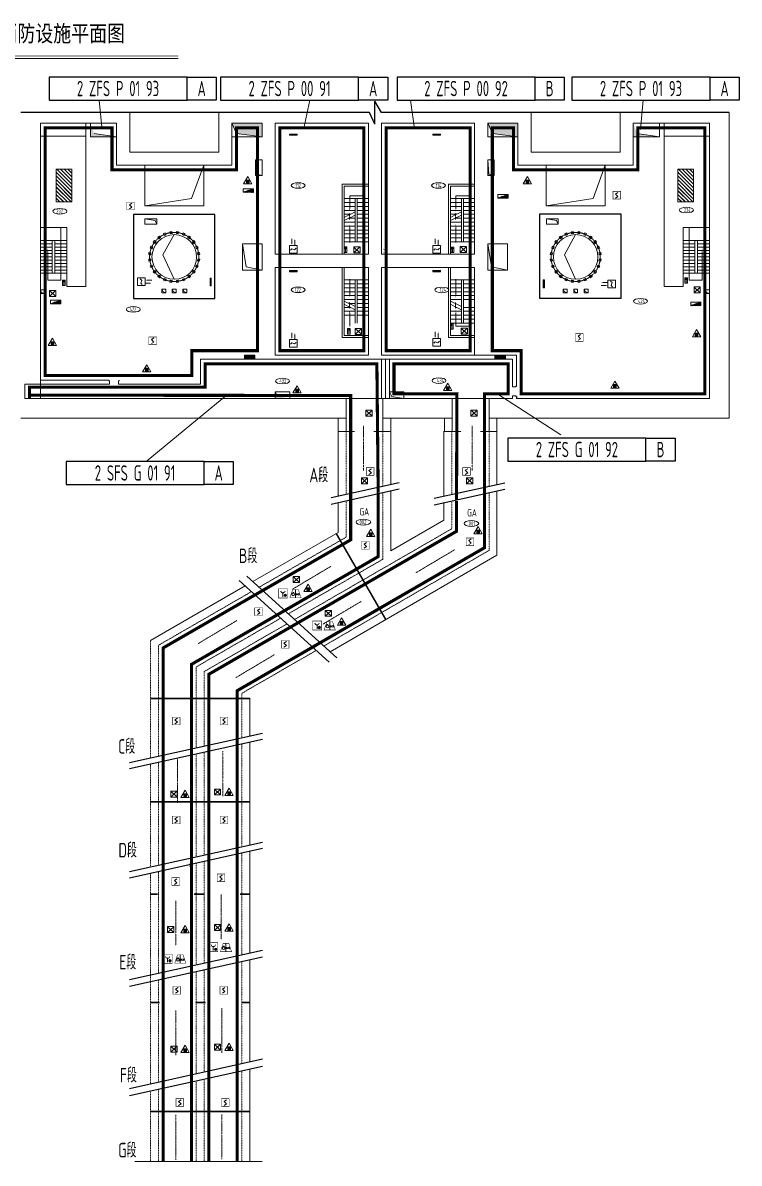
# Model space of a CAD drawing. Header units: millimetres. Extents: x 3951 to 52554, y 254 to 39120.
# Drawn here: x 28149 to 52554, y 254 to 39120 of the extents above; entities that cross this region are included whole.
import ezdxf
from ezdxf.enums import TextEntityAlignment as Align

# ---------------------------------------------------------------- set-up
doc = ezdxf.new("R2010")
doc.units = ezdxf.units.MM
for name, pattern in [('ACAD_ISO02W100', [15, 12, -3]), ('ACAD_ISO12W100', [22, 12, -3, 0.5, -3, 0.5, -3]), ('CENTER', [2, 1.25, -0.25, 0.25, -0.25]), ('DASHED', [0.75, 0.5, -0.25])]:
    doc.linetypes.add(name, pattern=pattern)
for name, color, linetype, lineweight in [('A', 1, 'Continuous', 0), ('B', 3, 'CENTER', 0), ('Color-7', 7, 'Continuous', 0), ('D0墙体', 7, 'Continuous', 0), ('D0标注及说明', 7, 'Continuous', 0), ('D1墙体', 7, 'Continuous', 0), ('D2墙体', 7, 'Continuous', 0), ('GA', 190, 'Continuous', 0), ('SFS-A', 1, 'Continuous', 0), ('SG-GA', 190, 'DASHED', 0), ('标注', 7, 'Continuous', 0)]:
    doc.layers.add(name, color=color, linetype=linetype, lineweight=lineweight)
for name, color, linetype in [('BAS干线', 60, 'Continuous'), ('FAS_EQUIPMENT', 7, 'Continuous'), ('fas设备名称', 2, 'Continuous'), ('LYQ2', 2, 'Continuous'), ('qx-txt', 7, 'Continuous'), ('Zone', 4, 'Continuous'), ('图例', 7, 'Continuous'), ('消防设备', 7, 'Continuous')]:
    doc.layers.add(name, color=color, linetype=linetype)
doc.styles.add('-宋体', font='', dxfattribs={"width": 0.8})
doc.styles.add('CHINESE-1', font='gbxwxt.shx', dxfattribs={"width": 0.8, "bigfont": 'gbhzfs.shx'})
doc.styles.add('syfs', font='gbxwxt.shx', dxfattribs={"width": 0.8, "bigfont": 'gbhzfs.shx'})
doc.styles.add('文字及标注', font='tssdeng.shx', dxfattribs={"width": 0.7, "bigfont": 'hztxt.shx'})
doc.styles.get('-宋体').set_extended_font_data('SimSun')

# ---------------------------------------------------------------- blocks, each defined once
blk = doc.blocks.new('红外光束感烟探头（发）')
at = {"color": 1, "lineweight": 0}
for p, q in [((1580, 667), (959, 667)), ((1160, 290), (1781, 290))]:
    blk.add_line(p, q, dxfattribs=at)
at = {"color": 1, "linetype": 'Continuous', "lineweight": 0}
blk.add_lwpolyline([(0, 0), (950, 0), (950, 950), (0, 950)], close=True, dxfattribs=at)
at = {"color": 7, "lineweight": 0}
blk.add_lwpolyline([(594, 831), (416, 653), (534, 297), (356, 119)], dxfattribs=at)
at = {"color": 1, "lineweight": 0}
for points in [[(974, 290, 0, 107, 0), (1303, 290, 107, 107, 0)], [(1767, 667, 0, 107, 0), (1438, 667, 107, 107, 0)]]:
    blk.add_lwpolyline(points, format="xyseb", dxfattribs=at)
blk = doc.blocks.new('A$C2C8D0172')
at = {"lineweight": 0}
blk.add_hatch(color=1, dxfattribs=at).paths.add_polyline_path([(0, 479), (77, 479), (77, 0), (0, 0)])
at = {"color": 1, "lineweight": 0}
blk.add_lwpolyline([(0, 479), (77, 479), (77, 0), (0, 0)], close=True, dxfattribs=at)
blk = doc.blocks.new('$ATTACHMENT$00000214')
at = {"lineweight": 0}
blk.add_hatch(color=1, dxfattribs=at).paths.add_polyline_path([(-65, 2), (65, 2), (65, -128), (-65, -128)])
at = {"color": 1, "lineweight": 0}
for points in [[(0, 172), (-198, -172), (198, -172)], [(-65, 2), (65, 2), (65, -128), (-65, -128)]]:
    blk.add_lwpolyline(points, close=True, dxfattribs=at)
blk = doc.blocks.new('A$C39B32D12')
at = {"layer": 'qx-txt', "lineweight": 0}
h = blk.add_hatch(color=3, dxfattribs=at)
edge = h.paths.add_edge_path()
edge.add_arc((325, 306), 57.3, 0, 360)
at = {"layer": 'qx-txt', "color": 3, "lineweight": 0}
for p, q in [((644, 609), (0, 0)), ((11, 600), (648, 1))]:
    blk.add_line(p, q, dxfattribs=at)
blk.add_lwpolyline([(0, 615), (649, 615), (649, 0), (0, 0)], close=True, dxfattribs=at)
blk.add_circle((325, 306), 57.3, dxfattribs=at)
blk = doc.blocks.new('A$C6C9F09AC')
at = {"lineweight": 0}
h = blk.add_hatch(dxfattribs=at)
h.set_pattern_fill('_USER', color=3, scale=0.7, angle=180, style=0, pattern_type=0)
h.set_pattern_definition([(180, (764544.59285, -47447.6282), (-9e-17, -0.7), [])])
h.paths.add_polyline_path([(131, 269), (339, 149), (339, 389)])
at = {"color": 3, "lineweight": 0}
blk.add_line((959, 271), (270, 271), dxfattribs=at)
for points in [[(1110, 0), (0, 0), (0, 540), (1110, 540)], [(131, 269), (339, 149), (339, 389)]]:
    blk.add_lwpolyline(points, close=True, dxfattribs=at)
blk = doc.blocks.new('Repère Zone')
at = {"color": 0}
for points in [[(0, 0), (45, 0), (45, 7.5), (0, 7.5)], [(45, 7.5), (54.5, 7.5), (54.5, 0), (45, 0)]]:
    blk.add_lwpolyline(points, close=True, dxfattribs=at)
at = {"color": 0, "style": 'syfs', "width": 0.7}
for tag, p in [('X_XXX_X_XX_XX', (22.5, 3.75)), ('X', (49.75, 3.75))]:
    blk.add_attdef(tag, text='', height=5, dxfattribs=at).set_placement(p, align=Align.MIDDLE_CENTER)
blk = doc.blocks.new('光电感烟')
at = {"color": 7, "lineweight": 0}
for p, q in [((162, 312), (312, 412)), ((312, 162), (162, 312)), ((162, 62), (312, 162))]:
    blk.add_line(p, q, dxfattribs=at)
at = {"color": 1, "lineweight": 0, "const_width": 30}
blk.add_lwpolyline([(0, 0), (475, 0), (475, 475), (0, 475)], close=True, dxfattribs=at)
blk = doc.blocks.new('*X5')
for p, q in [((98421, -49983), (98430, -49975)), ((98457, -49983), (98484, -49956)), ((98492, -49983), (98537, -49938)), ((98527, -49983), (98591, -49919)), ((98563, -49983), (98645, -49901)), ((98598, -49983), (98699, -49882)), ((98634, -49983), (98753, -49864)), ((98669, -49983), (98806, -49846)), ((98704, -49983), (98860, -49827)), ((98740, -49983), (98914, -49809)), ((98775, -49983), (98968, -49790)), ((98810, -49983), (99022, -49772)), ((98846, -49983), (99075, -49753)), ((98881, -49983), (99105, -49759)), ((98916, -49983), (99105, -49794)), ((98952, -49983), (99105, -49830)), ((98987, -49983), (99105, -49865)), ((99022, -49983), (99105, -49900)), ((99058, -49983), (99105, -49936)), ((99093, -49983), (99105, -49971))]:
    blk.add_line(p, q)
blk = doc.blocks.new('A$C482318BE')
at = {"color": 1, "lineweight": 0}
blk.add_line((0, 0), (525, 180), dxfattribs=at)
blk.add_lwpolyline([(0, 0), (525, 0), (525, 180), (0, 180)], close=True, dxfattribs=at)
at = {"color": 1, "lineweight": 0, "xscale": 0.75, "yscale": 0.75, "zscale": 0.75}
blk.add_blockref('*X5', (-73804, 37487), dxfattribs=at)
blk = doc.blocks.new('手报按钮')
at = {"lineweight": 0}
blk.add_line((2.5, 2.81), (2.5, 0.62), dxfattribs=at)
for radius in [0.647, 0.336]:
    blk.add_circle((3.78, 1.38), radius, dxfattribs=at)
blk.add_arc((2.5, 4.06), 1.25, 194.47751, 345.52249, dxfattribs=at)
at = {"layer": '图例', "color": 1, "lineweight": 0, "const_width": 0.3}
blk.add_lwpolyline([(0, 0), (5, 0), (5, 5), (0, 5)], close=True, dxfattribs=at)
blk = doc.blocks.new('声光')
at = {"lineweight": 0}
for p, q in [((166, 321), (224, 321)), ((166, 321), (166, 285)), ((224, 321), (224, 285)), ((333, 500), (333, 0)), ((413, 226), (531, 267)), ((531, 169), (413, 190))]:
    blk.add_line(p, q, dxfattribs=at)
blk.add_line((531, 267), (531, 169))
at = {"color": 1, "lineweight": 0, "const_width": 30}
blk.add_lwpolyline([(0, 0), (667, 0), (500, 500), (167, 500)], close=True, dxfattribs=at)
at = {"lineweight": 0}
blk.add_lwpolyline([(355, 179), (413, 179), (413, 238), (355, 238)], close=True, dxfattribs=at)
blk.add_circle((195, 209), 81.7, dxfattribs=at)

msp = doc.modelspace()

# ---------------------------------------------------------------- hatches: boundary and pattern name
at = {"layer": 'D0墙体'}
for points in [[(35698, 27655), (35698, 27789), (36055, 27789), (36055, 27655)], [(44234, 27655), (44234, 27789), (44592, 27789), (44592, 27655)]]:
    msp.add_hatch(color=0, dxfattribs=at).paths.add_polyline_path(points)
at = {"layer": 'D1墙体'}
h = msp.add_hatch(dxfattribs=at)
h.set_pattern_fill('JIS_LC_20', color=0, scale=4.469242, angle=180, style=0)
h.set_pattern_definition([(315, (244243.08, 47241.67), (-63.20463, -63.20463), []), (315, (244244.87, 47241.67), (-63.20463, -63.20463), [])])
h.paths.add_polyline_path([(29287, 34136), (29823, 34136), (29823, 33018), (29287, 33018)])
h = msp.add_hatch(dxfattribs=at)
h.set_pattern_fill('JIS_LC_20', color=0, scale=4.469242, angle=180, style=0)
h.set_pattern_definition([(315, (265422.82, 47241.67), (-63.20463, -63.20463), []), (315, (265424.606, 47241.67), (-63.20463, -63.20463), [])])
h.paths.add_polyline_path([(50466, 34136), (51003, 34136), (51003, 33018), (50466, 33018)])
at = {"layer": 'D2墙体'}
for points in [[(31343, 35231), (30449, 35231), (30449, 35700), (30576, 35350)], [(35430, 35348), (35271, 35700), (36301, 35700), (36301, 35231)], [(44148, 35348), (43988, 35700), (45018, 35700), (45018, 35231)], [(49841, 35231), (48947, 35231), (48947, 35700), (49075, 35350)], [(36836, 26384), (37240, 26315), (36748, 26315), (36748, 26538)], [(40724, 26384), (41128, 26315), (40636, 26315), (40636, 26538)]]:
    msp.add_hatch(color=0, dxfattribs=at).paths.add_polyline_path(points)

# ---------------------------------------------------------------- linework, layer by layer
at = {"color": 1, "lineweight": 0, "ltscale": 2}
for p, q in [((30751, 36488), (30842, 35566)), ((49283, 36488), (49196, 35485))]:
    msp.add_line(p, q, dxfattribs=at)
at = {"ltscale": 2}
for p, q in [((40145, 35663), (40145, 36454)), ((40369, 36059), (40145, 36454)), ((39954, 36059), (28080, 36059)), ((40145, 35663), (39954, 36059)), ((52209, 36059), (40369, 36059)), ((40973, 23440), (38649, 22926)), ((44569, 23436), (42161, 22903)), ((40973, 23223), (38649, 22709)), ((44569, 23219), (42161, 22686)), ((36314, 14903), (31782, 13900)), ((36314, 14697), (31782, 13694)), ((36314, 11186), (31782, 10183)), ((36314, 10974), (31782, 9971)), ((36314, 7504), (31782, 6501)), ((36314, 7277), (31782, 6274)), ((36314, 3796), (31782, 2792)), ((36314, 3548), (31782, 2545))]:
    msp.add_line(p, q, dxfattribs=at)
at = {"color": 3, "lineweight": 0, "ltscale": 2}
msp.add_line((46476, 25075), (44332, 26465), dxfattribs=at)
at = {"color": 7, "lineweight": 25}
for p, q in [((44949, 26739), (44949, 26717)), ((44949, 26404), (44949, 26382)), ((44972, 26382), (44972, 26315))]:
    msp.add_line(p, q, dxfattribs=at)
at = {"color": 1, "const_width": 105}
for points in [[(35428, 35543), (36144, 35543), (36144, 27946), (33910, 27946), (33910, 27097), (28907, 27097), (28907, 35543), (31186, 35543), (31186, 34113), (35428, 34113)], [(39764, 35543), (36905, 35543), (36905, 27946), (39764, 27946)], [(49104, 35543), (51382, 35543), (51382, 26471), (45128, 26471), (45128, 27946), (44145, 27946), (44145, 35543), (44862, 35543), (44862, 34113), (49104, 34113)]]:
    msp.add_lwpolyline(points, close=True, dxfattribs=at)
at = {"color": 3, "const_width": 105}
msp.add_lwpolyline([(43385, 35543), (40525, 35543), (40525, 27946), (43385, 27946)], close=True, dxfattribs=at)
at = {"color": 7, "lineweight": 25}
for points in [[(34693, 32582), (31914, 32582), (31914, 29726), (34693, 29726)], [(48530, 32595), (45750, 32595), (45750, 29739), (48530, 29739)]]:
    msp.add_lwpolyline(points, close=True, dxfattribs=at)
at = {"color": 1, "const_width": 105}
for points in [[(28374, 26325), (28374, 26702), (34357, 26702), (34357, 27498), (40211, 27498), (40256, 23101)], [(28374, 26430), (39318, 26419), (39318, 22820)], [(40256, 23101), (40256, 20928), (35669, 18280)], [(39318, 22820), (39318, 21498), (35217, 19136)], [(37383, 20384), (36277, 19748)], [(36019, 19599), (35875, 19516)], [(37856, 19542), (37116, 19115)], [(35217, 19136), (32927, 17814), (32927, 17314)], [(36858, 18966), (36391, 18697)], [(35669, 18280), (33895, 17255), (33895, 3013)], [(32927, 17314), (32927, 2764)], [(32927, 14930), (32927, 14119)], [(33895, 14913), (33895, 14402)], [(33895, 14197), (33895, 13643)], [(32927, 13626), (32927, 13913)], [(32927, 11938), (32927, 12845)], [(33895, 12828), (33895, 11955)], [(32927, 10402), (32927, 11157)], [(33895, 11140), (33895, 10686)], [(33891, 10472), (33892, 9826)], [(32927, 9942), (32927, 10190)], [(32927, 8284), (32927, 9039)], [(33893, 9155), (33894, 8302)], [(32927, 6720), (32927, 7503)], [(33894, 7485), (33895, 7003)], [(33895, 6776), (33895, 6238)], [(32927, 6221), (32927, 6493)], [(32927, 4536), (32927, 5440)], [(33895, 5423), (33895, 4553)], [(32927, 3011), (32927, 3755)], [(33895, 3738), (33895, 3295)], [(32927, 2764), (32927, 306)], [(33895, 3047), (33895, 306)]]:
    msp.add_lwpolyline(points, dxfattribs=at)
at = {"color": 3, "const_width": 105}
for points in [[(43876, 25755), (43876, 26471), (44681, 26471), (44681, 27498), (40793, 27498), (40793, 26471), (42939, 26471), (42935, 25738)], [(42935, 25738), (42925, 22855)], [(43876, 23100), (43876, 25755)], [(42925, 23459), (42923, 23036)], [(43876, 23320), (43876, 23428)], [(43876, 23100), (43876, 21230), (36691, 17073)], [(42923, 22820), (42923, 21789), (41272, 20836)], [(41272, 20836), (36225, 17922)], [(41763, 20007), (39568, 18736)], [(38392, 19173), (37487, 18650)], [(37228, 18501), (36898, 18310)], [(38877, 18336), (38325, 18017)], [(36225, 17922), (34632, 17002)], [(38067, 17868), (37400, 17482)], [(36691, 17073), (35451, 16357), (35451, 3357)], [(34632, 17002), (34483, 16916), (34483, 3108)], [(34483, 14943), (34483, 14463)], [(35451, 14902), (35451, 14747)], [(35451, 14541), (35451, 13654)], [(34483, 13613), (34483, 14257)], [(34483, 11925), (34483, 12858)], [(35451, 12816), (35451, 11966)], [(34483, 10746), (34483, 11170)], [(35451, 11128), (35451, 11030)], [(34483, 9932), (34483, 10534)], [(35451, 10818), (35451, 9837)], [(34483, 8271), (34483, 9048)], [(35451, 9143), (35451, 8312)], [(34483, 7064), (34483, 7516)], [(35451, 7474), (35451, 7348)], [(35451, 7121), (35451, 6250)], [(34483, 6208), (34483, 6837)], [(34483, 4523), (34483, 5454)], [(35451, 5412), (35451, 4565)], [(34483, 3356), (34483, 3768)], [(35451, 3727), (35451, 3639)], [(34483, 306), (34483, 3108)], [(35451, 3392), (35451, 306)]]:
    msp.add_lwpolyline(points, dxfattribs=at)
at = {"layer": 'A', "color": 1, "linetype": 'ByBlock', "lineweight": 0}
msp.add_line((32355, 24170), (35131, 26463), dxfattribs=at)
at = {"layer": 'B', "linetype": 'ByBlock', "lineweight": 0}
msp.add_line((41362, 36488), (41490, 35512), dxfattribs=at)
at = {"layer": 'BAS干线', "color": 7, "lineweight": 0, "ltscale": 3}
msp.add_line((20961, 37907), (33441, 37907), dxfattribs=at)
at = {"layer": 'BAS干线', "color": 7, "lineweight": 0, "ltscale": 3, "const_width": 30}
msp.add_lwpolyline([(20965, 37989), (33445, 37989)], dxfattribs=at)
at = {"layer": 'Color-7', "linetype": 'Continuous'}
for p, q in [((38846, 17479), (35782, 20263)), ((38588, 17329), (35524, 20114))]:
    msp.add_line(p, q, dxfattribs=at)
at = {"layer": 'D0墙体', "color": 0}
for p, q in [((31789, 36059), (31789, 34717)), ((34824, 36059), (34824, 34717)), ((45465, 34717), (45465, 36059)), ((48500, 36059), (48500, 34717)), ((52209, 36059), (52209, 25644)), ((30292, 35700), (30292, 30136)), ((35271, 35700), (36301, 35700)), ((36748, 35700), (39921, 35700)), ((36748, 35700), (36748, 31231)), ((39921, 35700), (39921, 31231)), ((40368, 35700), (43541, 35700)), ((40368, 35700), (40368, 31231)), ((43541, 35700), (43541, 31231)), ((43988, 35700), (45018, 35700)), ((45018, 34270), (45018, 35700)), ((48947, 35700), (48947, 34270)), ((48947, 35700), (51483, 35700)), ((49997, 35700), (49997, 30136)), ((51539, 35700), (50288, 35700)), ((51539, 35700), (51539, 26315)), ((28750, 35253), (30292, 35253)), ((49997, 35253), (51539, 35253)), ((34824, 34717), (31789, 34717)), ((48500, 34717), (45465, 34717)), ((46449, 34717), (46458, 34707)), ((46461, 34717), (46458, 34707)), ((32301, 32884), (32301, 34270)), ((33900, 33135), (34312, 34270)), ((34312, 32884), (34312, 34270)), ((48947, 34270), (45018, 34270)), ((45977, 32884), (45977, 34270)), ((47576, 33135), (47988, 34270)), ((47988, 32884), (47988, 34270)), ((33900, 33135), (32301, 32884)), ((36938, 33215), (36938, 31580)), ((39921, 33130), (39094, 33130)), ((39284, 33228), (39731, 33228)), ((39284, 33228), (39284, 32794)), ((39474, 33130), (39474, 31655)), ((39541, 33130), (39541, 31655)), ((40558, 33215), (40558, 31580)), ((43541, 33130), (42715, 33130)), ((42904, 33228), (43351, 33228)), ((42904, 33228), (42904, 32794)), ((43094, 33130), (43094, 31655)), ((43161, 33130), (43161, 31655)), ((47576, 33135), (45977, 32884)), ((32301, 32884), (34312, 32884)), ((39474, 32996), (39094, 32996)), ((39474, 32862), (39094, 32862)), ((39474, 32728), (39094, 32728)), ((39474, 32677), (39296, 32584)), ((39921, 32996), (39541, 32996)), ((39921, 32862), (39541, 32862)), ((39921, 32728), (39541, 32728)), ((43094, 32996), (42715, 32996)), ((43094, 32862), (42715, 32862)), ((43094, 32728), (42715, 32728)), ((43094, 32677), (42916, 32584)), ((43541, 32996), (43161, 32996)), ((43541, 32862), (43161, 32862)), ((43541, 32728), (43161, 32728)), ((45977, 32884), (47988, 32884)), ((32654, 32383), (32310, 32437)), ((32712, 32259), (32654, 32383)), ((39275, 32594), (39094, 32594)), ((39254, 32572), (39094, 32489)), ((39254, 32461), (39094, 32378)), ((39474, 32326), (39094, 32326)), ((39275, 32532), (39254, 32572)), ((39275, 32421), (39254, 32461)), ((39296, 32584), (39275, 32624)), ((39275, 32624), (39275, 32532)), ((39296, 32473), (39275, 32513)), ((39275, 32513), (39275, 32421)), ((39474, 32460), (39275, 32460)), ((39474, 32566), (39296, 32473)), ((39921, 32594), (39541, 32594)), ((39921, 32460), (39541, 32460)), ((39921, 32326), (39541, 32326)), ((42935, 32594), (42715, 32594)), ((42874, 32572), (42715, 32489)), ((42874, 32461), (42715, 32378)), ((43094, 32326), (42715, 32326)), ((42895, 32532), (42874, 32572)), ((42895, 32421), (42874, 32461)), ((42916, 32584), (42895, 32624)), ((42895, 32624), (42895, 32532)), ((42916, 32473), (42895, 32513)), ((42895, 32513), (42895, 32421)), ((43094, 32460), (42895, 32460)), ((43094, 32566), (42916, 32473)), ((43541, 32594), (43161, 32594)), ((43541, 32460), (43161, 32460)), ((43541, 32326), (43161, 32326)), ((46330, 32383), (45986, 32437)), ((46388, 32259), (46330, 32383)), ((29443, 30351), (29443, 32131)), ((29644, 32147), (29644, 30136)), ((39474, 32192), (39094, 32192)), ((39474, 32057), (39094, 32057)), ((39474, 31923), (39094, 31923)), ((39284, 32149), (39284, 31634)), ((39921, 32192), (39541, 32192)), ((39921, 32057), (39541, 32057)), ((39921, 31923), (39541, 31923)), ((43094, 32192), (42715, 32192)), ((43094, 32057), (42715, 32057)), ((43094, 31923), (42715, 31923)), ((42904, 32149), (42904, 31634)), ((43541, 32192), (43161, 32192)), ((43541, 32057), (43161, 32057)), ((43541, 31923), (43161, 31923)), ((50645, 32147), (50645, 30136)), ((50846, 30351), (50846, 32131)), ((28750, 31865), (28750, 30136)), ((29153, 31588), (28750, 31588)), ((29153, 31700), (29153, 30583)), ((29242, 31700), (29242, 30583)), ((29644, 31588), (29242, 31588)), ((39474, 31789), (39094, 31789)), ((39921, 31655), (39094, 31655)), ((39921, 31789), (39541, 31789)), ((43094, 31789), (42715, 31789)), ((43541, 31655), (42715, 31655)), ((43541, 31789), (43161, 31789)), ((50645, 31588), (51047, 31588)), ((51047, 31700), (51047, 30583)), ((51137, 31700), (51137, 30583)), ((51137, 31588), (51539, 31588)), ((51539, 31865), (51539, 30136)), ((29153, 31476), (28750, 31476)), ((29153, 31365), (28750, 31365)), ((29153, 31253), (28750, 31253)), ((29153, 31141), (28750, 31141)), ((28999, 30351), (28999, 31315)), ((29644, 31476), (29242, 31476)), ((29644, 31365), (29242, 31365)), ((29644, 31253), (29242, 31253)), ((29644, 31141), (29242, 31141)), ((36748, 31231), (39921, 31231)), ((40368, 31231), (43541, 31231)), ((50645, 31476), (51047, 31476)), ((50645, 31365), (51047, 31365)), ((50645, 31253), (51047, 31253)), ((50645, 31141), (51047, 31141)), ((51137, 31476), (51539, 31476)), ((51137, 31365), (51539, 31365)), ((51137, 31253), (51539, 31253)), ((51137, 31141), (51539, 31141)), ((51291, 30351), (51291, 31315)), ((29153, 31030), (28750, 31030)), ((29153, 30918), (28750, 30918)), ((29153, 30806), (28750, 30806)), ((29644, 31030), (29242, 31030)), ((29644, 30918), (29242, 30918)), ((29644, 30806), (29242, 30806)), ((36748, 30784), (39921, 30784)), ((40368, 30784), (40368, 27789)), ((40368, 30784), (43541, 30784)), ((43541, 30784), (43541, 27789)), ((50645, 31030), (51047, 31030)), ((50645, 30918), (51047, 30918)), ((50645, 30806), (51047, 30806)), ((51137, 31030), (51539, 31030)), ((51137, 30918), (51539, 30918)), ((51137, 30806), (51539, 30806)), ((29153, 30694), (28750, 30694)), ((29644, 30583), (28750, 30583)), ((29443, 30351), (28999, 30351)), ((29644, 30694), (29242, 30694)), ((36938, 30423), (36938, 28787)), ((39921, 30359), (39094, 30359)), ((39284, 29866), (39284, 30380)), ((39474, 28884), (39474, 30359)), ((39541, 28884), (39541, 30359)), ((40558, 30423), (40558, 28787)), ((43541, 30359), (42715, 30359)), ((42904, 29866), (42904, 30380)), ((43094, 28884), (43094, 30359)), ((43161, 28884), (43161, 30359)), ((50645, 30694), (51047, 30694)), ((50645, 30583), (51539, 30583)), ((50846, 30351), (51291, 30351)), ((51137, 30694), (51539, 30694)), ((39474, 30225), (39094, 30225)), ((39474, 30091), (39094, 30091)), ((39474, 29957), (39094, 29957)), ((39921, 30225), (39541, 30225)), ((39921, 30091), (39541, 30091)), ((39921, 29957), (39541, 29957)), ((43094, 30225), (42715, 30225)), ((43094, 30091), (42715, 30091)), ((43094, 29957), (42715, 29957)), ((43541, 30225), (43161, 30225)), ((43541, 30091), (43161, 30091)), ((43541, 29957), (43161, 29957)), ((49997, 30136), (50645, 30136)), ((39474, 29823), (39094, 29823)), ((39474, 29689), (39094, 29689)), ((39254, 29553), (39094, 29637)), ((39275, 29593), (39254, 29553)), ((39275, 29501), (39275, 29593)), ((39474, 29555), (39275, 29555)), ((39296, 29542), (39275, 29501)), ((39474, 29448), (39296, 29542)), ((39921, 29823), (39541, 29823)), ((39921, 29689), (39541, 29689)), ((39921, 29555), (39541, 29555)), ((43094, 29823), (42715, 29823)), ((43094, 29689), (42715, 29689)), ((42874, 29553), (42715, 29637)), ((42895, 29593), (42874, 29553)), ((42895, 29501), (42895, 29593)), ((43094, 29448), (42916, 29542)), ((43541, 29823), (43161, 29823)), ((43541, 29689), (43161, 29689)), ((39254, 29442), (39094, 29526)), ((39275, 29421), (39094, 29421)), ((39474, 29287), (39094, 29287)), ((39474, 29152), (39094, 29152)), ((39275, 29482), (39254, 29442)), ((39275, 29390), (39275, 29482)), ((39296, 29430), (39275, 29390)), ((39284, 28787), (39284, 29220)), ((39315, 29421), (39291, 29421)), ((39474, 29337), (39296, 29430)), ((39921, 29421), (39541, 29421)), ((39921, 29287), (39541, 29287)), ((39921, 29152), (39541, 29152)), ((42874, 29442), (42715, 29526)), ((43094, 29287), (42715, 29287)), ((43094, 29152), (42715, 29152)), ((42895, 29482), (42874, 29442)), ((42895, 29390), (42895, 29482)), ((42916, 29430), (42895, 29390)), ((42904, 28787), (42904, 29220)), ((42935, 29421), (42911, 29421)), ((43094, 29337), (42916, 29430)), ((43541, 29421), (43161, 29421)), ((43541, 29287), (43161, 29287)), ((43541, 29152), (43161, 29152)), ((43094, 29018), (42715, 29018)), ((43541, 28884), (42715, 28884)), ((42904, 28787), (43351, 28787)), ((43541, 29018), (43161, 29018)), ((40502, 27655), (34201, 27655)), ((34201, 27655), (34201, 26806)), ((43541, 27789), (40368, 27789)), ((40502, 27655), (40502, 26315)), ((40502, 27655), (40636, 27655)), ((40636, 27655), (40636, 26315)), ((40636, 27655), (44837, 27655)), ((44972, 27789), (43502, 27789)), ((44837, 27655), (44837, 26717)), ((31097, 26806), (28217, 26806)), ((28217, 26315), (28217, 26806)), ((34201, 26806), (31410, 26806)), ((28217, 26315), (36301, 26315)), ((36749, 26315), (39832, 26315)), ((39161, 26315), (39161, 25197)), ((40413, 26315), (40413, 25197)), ((42781, 26315), (42781, 25197)), ((44033, 26315), (44033, 25197)), ((44837, 26404), (44837, 26315)), ((28080, 25644), (39161, 25644)), ((38893, 25644), (38893, 25197)), ((40413, 25644), (42781, 25644)), ((40681, 25644), (40681, 25197)), ((42513, 25644), (42513, 25197)), ((44033, 25644), (52209, 25644)), ((44301, 25644), (44301, 25197)), ((38893, 25197), (39444, 25197)), ((38893, 25197), (39444, 25197)), ((40112, 25197), (40680, 25197)), ((40112, 25197), (40681, 25197)), ((42491, 25197), (43075, 25197)), ((42513, 25197), (43075, 25197)), ((43743, 25197), (44301, 25197)), ((43743, 25197), (44301, 25197))]:
    msp.add_line(p, q, dxfattribs=at)
at = {"layer": 'D0墙体', "color": 0, "linetype": 'ACAD_ISO02W100'}
for p, q in [((40368, 27655), (40368, 26315)), ((28750, 26940), (28750, 26315))]:
    msp.add_line(p, q, dxfattribs=at)
at = {"layer": 'D0墙体', "color": 7}
for p, q in [((44972, 27789), (44972, 26739)), ((44972, 26315), (51539, 26315))]:
    msp.add_line(p, q, dxfattribs=at)
at = {"layer": 'D0墙体', "color": 0}
for points in [[(31074, 26940), (28750, 26940), (28750, 35700), (31343, 35700), (31343, 34270), (35271, 34270), (35271, 35700)], [(39921, 33622), (39027, 33622), (39027, 31231)], [(39921, 33555), (39094, 33555), (39094, 31231)], [(43541, 33622), (42647, 33622), (42647, 31231)], [(43541, 33555), (42715, 33555), (42715, 31231)], [(39921, 30784), (39921, 27789), (36748, 27789), (36748, 30784)], [(39921, 28393), (39027, 28393), (39027, 30784)], [(39921, 28460), (39094, 28460), (39094, 30784)], [(43541, 28393), (42647, 28393), (42647, 30784)], [(43541, 28460), (42715, 28460), (42715, 30784)], [(33309, 26315), (44837, 26315)]]:
    msp.add_lwpolyline(points, dxfattribs=at)
for points in [[(39284, 32794, 22.3, 0, 0), (39284, 32657, 0, 0, 0)], [(42904, 32794, 22.3, 0, 0), (42904, 32657, 0, 0, 0)], [(39284, 32149, 22.3, 0, 0), (39284, 32286, 0, 0, 0)], [(42904, 32149, 22.3, 0, 0), (42904, 32286, 0, 0, 0)], [(28999, 31315, 22.3, 0, 0), (28999, 31452, 0, 0, 0)], [(51291, 31315, 22.3, 0, 0), (51291, 31452, 0, 0, 0)], [(39284, 29866, 22.3, 0, 0), (39284, 29728, 0, 0, 0)], [(42904, 29866, 22.3, 0, 0), (42904, 29728, 0, 0, 0)], [(39284, 29220, 22.3, 0, 0), (39284, 29358, 0, 0, 0)], [(42904, 29220, 22.3, 0, 0), (42904, 29358, 0, 0, 0)]]:
    msp.add_lwpolyline(points, format="xyseb", dxfattribs=at)
for points in [[(32712, 32437), (32310, 32437), (32310, 32259), (32712, 32259)], [(46388, 32437), (45986, 32437), (45986, 32259), (46388, 32259)], [(35698, 27655), (36055, 27655), (36055, 27789), (35698, 27789)], [(44592, 27655), (44234, 27655), (44234, 27789), (44592, 27789)]]:
    msp.add_lwpolyline(points, close=True, dxfattribs=at)
at = {"layer": 'D0墙体', "color": 0, "linetype": 'ACAD_ISO02W100'}
for centre in [(33307, 31141), (46983, 31141)]:
    msp.add_circle(centre, 838, dxfattribs=at)
at = {"layer": 'D0标注及说明', "ltscale": 2}
msp.add_line((36298, 306), (31969, 306), dxfattribs=at)
at = {"layer": 'D0标注及说明', "color": 0, "extrusion": (0, 0, -1)}
for centre, major_axis in [((37528, 33576), (238, 0)), ((42312, 33576), (238, 0)), ((29413, 32697), (238, 0)), ((50757, 32738), (238, 0)), ((37528, 30020), (238, 0)), ((42426, 30015), (238, 0)), ((49194, 29630), (238, 0)), ((31914, 29354), (238, 0)), ((39753, 22102), (251, 0)), ((43432, 22056), (251, 0))]:
    msp.add_ellipse(centre, major_axis=major_axis, ratio=0.4, dxfattribs=at)
at = {"layer": 'D0标注及说明', "color": 0}
for centre in [(36997, 26911), (42327, 26925)]:
    msp.add_ellipse(centre, major_axis=(-238, 0), ratio=0.4, dxfattribs=at)
at = {"layer": 'D1墙体', "color": 0}
for p, q in [((29644, 32147), (28750, 32147)), ((32923, 31218), (33307, 31901)), ((46599, 31218), (46983, 31901)), ((50645, 32147), (51539, 32147)), ((29644, 31700), (28750, 31700)), ((50645, 31700), (51539, 31700)), ((33307, 30382), (32923, 31218)), ((46983, 30382), (46599, 31218)), ((29644, 30136), (30292, 30136)), ((32882, 30046), (32916, 29960)), ((32916, 29960), (33016, 29912)), ((33240, 30046), (33273, 29960)), ((33273, 29960), (33374, 29912)), ((33597, 30046), (33631, 29960)), ((33631, 29960), (33731, 29912)), ((46558, 30046), (46592, 29960)), ((46592, 29960), (46692, 29912)), ((46916, 30046), (46949, 29960)), ((46949, 29960), (47050, 29912)), ((47273, 30046), (47307, 29960)), ((47307, 29960), (47407, 29912))]:
    msp.add_line(p, q, dxfattribs=at)
for points in [[(29287, 33018), (29823, 33018), (29823, 34136), (29287, 34136)], [(50466, 33018), (51003, 33018), (51003, 34136), (50466, 34136)], [(33004, 31959), (32942, 31934), (32968, 31872), (33030, 31897)], [(33226, 32010), (33160, 32001), (33169, 31935), (33235, 31943)], [(33454, 32001), (33387, 32010), (33379, 31943), (33445, 31935)], [(33671, 31934), (33609, 31959), (33584, 31897), (33646, 31872)], [(46680, 31959), (46618, 31934), (46644, 31872), (46706, 31897)], [(46902, 32010), (46836, 32001), (46844, 31935), (46911, 31943)], [(47130, 32001), (47063, 32010), (47054, 31943), (47121, 31935)], [(47347, 31934), (47285, 31959), (47260, 31897), (47321, 31872)], [(32514, 31506), (32489, 31444), (32551, 31418), (32576, 31480)], [(32636, 31698), (32595, 31645), (32648, 31604), (32689, 31658)], [(32803, 31853), (32750, 31812), (32790, 31759), (32844, 31800)], [(33864, 31812), (33811, 31853), (33770, 31800), (33823, 31759)], [(34019, 31645), (33978, 31698), (33925, 31658), (33965, 31604)], [(34125, 31444), (34099, 31506), (34037, 31480), (34063, 31418)], [(46190, 31506), (46165, 31444), (46227, 31418), (46252, 31480)], [(46312, 31698), (46271, 31645), (46324, 31604), (46365, 31658)], [(46479, 31853), (46426, 31812), (46466, 31759), (46520, 31800)], [(47540, 31812), (47487, 31853), (47446, 31800), (47499, 31759)], [(47694, 31645), (47654, 31698), (47600, 31658), (47641, 31604)], [(47801, 31444), (47775, 31506), (47713, 31480), (47739, 31418)], [(32447, 31288), (32438, 31222), (32505, 31213), (32514, 31280)], [(34175, 31222), (34166, 31288), (34100, 31280), (34109, 31213)], [(46123, 31288), (46114, 31222), (46181, 31213), (46189, 31280)], [(47851, 31222), (47842, 31288), (47776, 31280), (47785, 31213)], [(32438, 31061), (32447, 30994), (32514, 31003), (32505, 31070)], [(32489, 30839), (32514, 30777), (32576, 30802), (32551, 30864)], [(34099, 30777), (34125, 30839), (34063, 30864), (34037, 30802)], [(34166, 30994), (34175, 31061), (34109, 31070), (34100, 31003)], [(46114, 31061), (46123, 30994), (46189, 31003), (46181, 31070)], [(46165, 30839), (46190, 30777), (46252, 30802), (46227, 30864)], [(47775, 30777), (47801, 30839), (47739, 30864), (47713, 30802)], [(47842, 30994), (47851, 31061), (47785, 31070), (47776, 31003)], [(32595, 30637), (32636, 30584), (32689, 30625), (32648, 30678)], [(32750, 30470), (32803, 30429), (32844, 30483), (32790, 30523)], [(32942, 30349), (33004, 30323), (33030, 30385), (32968, 30411)], [(33160, 30282), (33226, 30273), (33235, 30339), (33169, 30348)], [(33387, 30273), (33454, 30282), (33445, 30348), (33379, 30339)], [(33609, 30323), (33671, 30349), (33646, 30411), (33584, 30385)], [(33811, 30429), (33864, 30470), (33823, 30523), (33770, 30483)], [(33978, 30584), (34019, 30637), (33965, 30678), (33925, 30625)], [(46271, 30637), (46312, 30584), (46365, 30625), (46324, 30678)], [(46426, 30470), (46479, 30429), (46520, 30483), (46466, 30523)], [(46618, 30349), (46680, 30323), (46706, 30385), (46644, 30411)], [(46836, 30282), (46902, 30273), (46911, 30339), (46844, 30348)], [(47063, 30273), (47130, 30282), (47121, 30348), (47054, 30339)], [(47285, 30323), (47347, 30349), (47321, 30411), (47260, 30385)], [(47487, 30429), (47540, 30470), (47499, 30523), (47446, 30483)], [(47654, 30584), (47694, 30637), (47641, 30678), (47600, 30625)], [(32882, 29912), (32882, 30046), (33016, 30046), (33016, 29912)], [(33240, 29912), (33240, 30046), (33374, 30046), (33374, 29912)], [(33597, 29912), (33597, 30046), (33731, 30046), (33731, 29912)], [(46558, 29912), (46558, 30046), (46692, 30046), (46692, 29912)], [(46916, 29912), (46916, 30046), (47050, 30046), (47050, 29912)], [(47273, 29912), (47273, 30046), (47407, 30046), (47407, 29912)]]:
    msp.add_lwpolyline(points, close=True, dxfattribs=at)
for centre in [(33307, 31141), (46983, 31141)]:
    msp.add_circle(centre, 760, dxfattribs=at)
at = {"layer": 'D2墙体', "color": 0}
for p, q in [((35271, 35700), (35430, 35348)), ((43988, 35700), (44148, 35348)), ((30576, 35350), (31343, 35231)), ((35430, 35348), (36301, 35231)), ((44148, 35348), (45018, 35231)), ((49075, 35350), (49841, 35231)), ((36078, 34449), (36114, 33959)), ((43988, 34449), (44025, 33959)), ((36114, 33959), (36301, 33912)), ((44025, 33959), (44212, 33912)), ((35763, 30804), (35631, 31588)), ((44120, 30804), (43988, 31588)), ((36301, 30694), (35763, 30804)), ((44659, 30694), (44120, 30804)), ((28785, 29924), (28750, 30024)), ((51440, 29924), (51405, 30024)), ((28884, 29890), (28785, 29924)), ((51539, 29890), (51440, 29924)), ((31521, 27074), (30985, 27074)), ((31074, 26940), (31074, 26918)), ((31097, 26918), (31074, 26918)), ((31097, 26806), (31097, 26918)), ((31410, 26806), (31410, 26918)), ((31432, 26918), (31410, 26918)), ((31432, 26940), (31432, 26918)), ((36836, 26384), (36748, 26538)), ((40724, 26384), (40636, 26538)), ((41128, 26315), (40724, 26384))]:
    msp.add_line(p, q, dxfattribs=at)
at = {"layer": 'D2墙体', "color": 7}
for p, q in [((44949, 26717), (44837, 26717)), ((44949, 26739), (44972, 26739)), ((44949, 26404), (44837, 26404)), ((44949, 26382), (44972, 26382))]:
    msp.add_line(p, q, dxfattribs=at)
at = {"layer": 'D2墙体', "color": 0}
for points in [[(30449, 35700), (31343, 35700), (31343, 35231), (30449, 35231)], [(35271, 35700), (36301, 35700), (36301, 35231), (35271, 35231)], [(43988, 35700), (45018, 35700), (45018, 35231), (43988, 35231)], [(48947, 35700), (49841, 35700), (49841, 35231), (48947, 35231)], [(36078, 33912), (36301, 33912), (36301, 34449), (36078, 34449)], [(43988, 33912), (44212, 33912), (44212, 34449), (43988, 34449)], [(35631, 30694), (36301, 30694), (36301, 31588), (35631, 31588)], [(44659, 30694), (43988, 30694), (43988, 31588), (44659, 31588)], [(28750, 29890), (28884, 29890), (28884, 30024), (28750, 30024)], [(51405, 29890), (51539, 29890), (51539, 30024), (51405, 30024)], [(36748, 26538), (37240, 26538), (37240, 26315), (36748, 26315)], [(40636, 26538), (41128, 26538), (41128, 26315), (40636, 26315)]]:
    msp.add_lwpolyline(points, close=True, dxfattribs=at)
at = {"layer": 'FAS_EQUIPMENT', "color": 1, "linetype": 'ACAD_ISO12W100', "lineweight": 0, "ltscale": 0.05}
for p, q in [((39751, 23859), (39751, 25386)), ((43461, 23859), (43461, 25386)), ((41540, 20376), (42852, 21157)), ((37337, 19818), (38649, 20599)), ((38365, 18620), (39677, 19401)), ((34127, 17966), (35439, 18747)), ((35406, 16803), (36718, 17584)), ((33414, 12541), (33414, 14068)), ((34968, 12767), (34968, 14294)), ((34911, 7879), (34911, 9406)), ((33358, 7673), (33358, 9200)), ((33363, 3932), (33363, 5459)), ((34930, 4014), (34930, 5541)), ((33363, 371), (33363, 1898)), ((34930, 390), (34930, 1917))]:
    msp.add_line(p, q, dxfattribs=at)
at = {"layer": 'GA', "color": 0, "lineweight": 0}
for p, q in [((40681, 23381), (40681, 25200)), ((42491, 22976), (42491, 25197)), ((44301, 23381), (44301, 25197)), ((40681, 21122), (40681, 23164)), ((44301, 20981), (44301, 23164)), ((42491, 22167), (42491, 22759)), ((40681, 21122), (42491, 22167)), ((35986, 20078), (38893, 21747)), ((38617, 17687), (44301, 20981)), ((32496, 18063), (35727, 19929)), ((35882, 14808), (35882, 16108)), ((35882, 13870), (35882, 14602)), ((35882, 11091), (35882, 13870)), ((35882, 7408), (35882, 10878)), ((35882, 3700), (35882, 7181)), ((35882, 306), (35882, 3453))]:
    msp.add_line(p, q, dxfattribs=at)
at = {"layer": 'SFS-A', "color": 1, "lineweight": 0}
msp.add_line((37727, 35529), (37930, 36488), dxfattribs=at)
at = {"layer": 'SG-GA', "color": 0, "linetype": 'ByBlock', "lineweight": 0, "ltscale": 2}
for p, q in [((38893, 22976), (38893, 25197)), ((38893, 21747), (38893, 22759))]:
    msp.add_line(p, q, dxfattribs=at)
at = {"layer": 'SG-GA', "color": 0, "linetype": 'DASHED', "lineweight": 0, "ltscale": 0.02}
for p, q in [((39161, 23037), (39161, 25197)), ((40413, 23318), (40413, 25197)), ((42766, 23037), (42766, 25197)), ((44033, 23320), (44033, 25197)), ((40413, 20837), (40413, 23101)), ((44033, 21139), (44033, 23103)), ((39161, 21588), (39161, 22820)), ((42766, 21879), (42766, 22820)), ((37408, 18786), (42766, 21879)), ((36199, 19884), (39161, 21588)), ((38404, 17881), (44033, 21139)), ((37195, 18980), (40413, 20837)), ((32770, 17905), (35941, 19735)), ((34052, 17165), (36936, 18830)), ((34326, 17006), (37150, 18637)), ((32496, 14058), (32496, 18063)), ((32770, 14119), (32770, 17905)), ((35608, 16267), (38145, 17732)), ((34052, 14402), (34052, 17165)), ((34326, 14463), (34326, 17006)), ((35608, 14747), (35608, 16267)), ((35608, 13870), (35608, 14541)), ((34052, 13870), (34052, 14197)), ((34326, 13870), (34326, 14257)), ((32496, 10341), (32496, 13852)), ((32770, 13870), (32770, 13913)), ((32770, 10402), (32770, 13870)), ((34052, 10686), (34052, 13870)), ((34326, 10746), (34326, 13870)), ((35608, 11030), (35608, 13870)), ((34326, 7064), (34326, 10534)), ((35608, 7348), (35608, 10818)), ((32496, 6659), (32496, 10129)), ((32770, 6720), (32770, 10190)), ((34052, 7003), (34052, 10473)), ((35608, 3639), (35608, 7121)), ((32496, 2950), (32496, 6659)), ((34052, 3295), (34052, 6776)), ((34326, 3356), (34326, 6837)), ((32770, 3011), (32770, 6493)), ((35608, 306), (35608, 3392)), ((32770, 306), (32770, 2764)), ((34052, 306), (34052, 3048)), ((34326, 306), (34326, 3108)), ((32496, 306), (32496, 2703))]:
    msp.add_line(p, q, dxfattribs=at)
at = {"layer": '标注', "color": 0, "lineweight": 0, "ltscale": 100}
for p, q in [((40505, 18777), (38812, 21710)), ((38832, 21722), (40525, 18789)), ((32496, 16106), (35882, 16108)), ((35882, 16085), (32496, 16082)), ((32496, 12577), (35882, 12577)), ((32496, 12554), (35882, 12554)), ((32496, 9439), (32737, 9439)), ((32496, 9416), (32739, 9416)), ((33985, 9416), (34306, 9416)), ((33988, 9439), (34303, 9439)), ((35551, 9416), (35882, 9416)), ((35554, 9439), (35882, 9439)), ((32496, 5742), (32797, 5742)), ((32496, 5719), (32801, 5719)), ((34035, 5719), (34367, 5719)), ((34039, 5742), (34363, 5742)), ((35601, 5719), (35882, 5719)), ((35605, 5742), (35882, 5742)), ((32496, 2025), (35882, 2025)), ((32496, 2002), (35882, 2002))]:
    msp.add_line(p, q, dxfattribs=at)

# ---------------------------------------------------------------- block references
at = {"color": 1, "lineweight": 25}
for name, p, xscale, yscale, zscale, rotation in [('A$C2C8D0172', (37236, 35286), -0.5500000000465661, 0.5500000000465661, 0.55, 270), ('A$C2C8D0172', (42119, 35286), -0.5500000000465661, 0.5500000000465661, 0.55, 270), ('A$C6C9F09AC', (39094, 31480), 0.167310000048019, 0.167310000048019, 0.16731, 270), ('A$C6C9F09AC', (42738, 31477), 0.167310000048019, 0.167310000048019, 0.16731, 270), ('A$C6C9F09AC', (29594, 30350), -0.167310000048019, 0.167310000048019, 0.16731, 90), ('A$C2C8D0172', (34526, 30420), -0.5500000000465661, 0.5500000000465661, 0.55, 180), ('A$C2C8D0172', (37236, 30632), -0.5500000000465661, 0.5500000000465661, 0.55, 270), ('A$C2C8D0172', (42119, 30632), -0.5500000000465661, 0.5500000000465661, 0.55, 270), ('A$C6C9F09AC', (50795, 30431), -0.167310000048019, 0.167310000048019, 0.16731, 90), ('A$C6C9F09AC', (42715, 28860), 0.167310000048019, 0.167310000048019, 0.16731, 270), ('A$C6C9F09AC', (39214, 28700), 0.167310000048019, 0.167310000048019, 0.16731, 270)]:
    msp.add_blockref(name, p, dxfattribs=dict(at, xscale=xscale, yscale=yscale, zscale=zscale, rotation=rotation))
for name, p, xscale, yscale, zscale in [('A$C482318BE', (35656, 33345), 0.659999999916181, 0.6600000000325963, 0.66), ('A$C482318BE', (44333, 33149), 0.659999999916181, 0.6600000000325963, 0.66), ('A$C39B32D12', (39422, 31279), 0.3300000000745058, 0.3299999999580905, 0.33), ('A$C39B32D12', (43054, 31295), 0.3300000000745058, 0.3299999999580905, 0.33), ('A$C2C8D0172', (45924, 30092), -0.5500000000465661, 0.5500000000465661, 0.55), ('A$C39B32D12', (29270, 29796), -0.3299999998416752, 0.3299999999580905, 0.33), ('A$C39B32D12', (51230, 29914), -0.3299999998416752, 0.3299999999580905, 0.33), ('A$C482318BE', (29092, 29548), 0.659999999916181, 0.6600000000325963, 0.66), ('A$C482318BE', (50903, 29482), 0.659999999916181, 0.6600000000325963, 0.66), ('A$C39B32D12', (39469, 28503), 0.3300000000745058, 0.3299999999580905, 0.33), ('A$C39B32D12', (43079, 28510), 0.3300000000745058, 0.3299999999580905, 0.33), ('A$C39B32D12', (40051, 25716), -0.3299999998416752, 0.3299999999580905, 0.33), ('A$C39B32D12', (43631, 25716), -0.3299999998416752, 0.3299999999580905, 0.33), ('A$C39B32D12', (39896, 23411), -0.3299999998416752, 0.3299999999580905, 0.33), ('A$C39B32D12', (43476, 23411), -0.3299999998416752, 0.3299999999580905, 0.33), ('A$C39B32D12', (37578, 20042), -0.3299999998416752, 0.3299999999580905, 0.33), ('A$C39B32D12', (38667, 18892), -0.3299999998416752, 0.3299999999580905, 0.33), ('A$C39B32D12', (33402, 12733), -0.3299999998416752, 0.3299999999580905, 0.33), ('A$C39B32D12', (34889, 12803), -0.3299999998416752, 0.3299999999580905, 0.33), ('A$C39B32D12', (33295, 8114), -0.3299999998416752, 0.3299999999580905, 0.33), ('A$C39B32D12', (34889, 8184), -0.3299999998416752, 0.3299999999580905, 0.33), ('A$C39B32D12', (34889, 4111), -0.3299999998416752, 0.3299999999580905, 0.33), ('A$C39B32D12', (33402, 4041), -0.3299999998416752, 0.3299999999580905, 0.33)]:
    msp.add_blockref(name, p, dxfattribs=dict(at, xscale=xscale, yscale=yscale, zscale=zscale))
at = {"color": 8, "yscale": 0.2750000000232831, "zscale": 0.275}
for p, xscale, rotation in [((37230, 31273), -0.2750000000232831, 270), ((42113, 31273), -0.2750000000232831, 270), ((32054, 30425), -0.2749999999068677, 180), ((37230, 28065), -0.2750000000232831, 270), ((42113, 28102), -0.2750000000232831, 270)]:
    msp.add_blockref('红外光束感烟探头（发）', p, dxfattribs=dict(at, xscale=xscale, rotation=rotation))
at = {"color": 8, "xscale": -0.2749999999068677, "yscale": 0.2750000000232831, "zscale": 0.275}
msp.add_blockref('红外光束感烟探头（发）', (48338, 30086), dxfattribs=at)
at = {"xscale": 62.20799999986775, "yscale": 62.20799999998417, "zscale": 62.208}
for p in [(36853, 19519), (38018, 18425), (34483, 7460), (32927, 7065)]:
    msp.add_blockref('手报按钮', p, dxfattribs=at)
at = {"layer": 'FAS_EQUIPMENT', "xscale": 0.5702400000300258, "yscale": 0.5702400000300258, "zscale": 0.57024}
for p in [(37250, 19522), (38415, 18428), (34880, 7464), (33324, 7069)]:
    msp.add_blockref('声光', p, dxfattribs=at)
at = {"layer": 'LYQ2', "linetype": 'Continuous', "xscale": -0.7183076059445739, "yscale": 0.7183076059445739, "zscale": 0.7183076060160002}
for p in [(35814, 33757), (45342, 33757), (51103, 28543), (29158, 28246), (32373, 27345), (42628, 26716), (48319, 26788), (37495, 26628), (40002, 21737), (43660, 21826), (37867, 19864), (39006, 18715), (33676, 12846), (35178, 12908), (33676, 8227), (35178, 8289), (33676, 4154), (35178, 4216)]:
    msp.add_blockref('$ATTACHMENT$00000214', p, dxfattribs=at)
at = {"layer": 'Zone', "color": 1, "lineweight": 0, "xscale": 104.5439999999944, "yscale": 104.5439999999944, "zscale": 104.544}
for p, values in [((29041, 36488), {'X_XXX_X_XX_XX': '2 ZFS P 01 93', 'X': 'A'}), ((34883, 36488), {'X_XXX_X_XX_XX': '2 ZFS P 00 91', 'X': 'A'}), ((46856, 36488), {'X_XXX_X_XX_XX': '2 ZFS P 01 93', 'X': 'A'}), ((29620, 23386), {'X_XXX_X_XX_XX': '2 SFS G 01 91', 'X': 'A'})]:
    msp.add_blockref('Repère Zone', p, dxfattribs=at).add_auto_attribs(values)
at = {"layer": 'Zone', "color": 3, "lineweight": 0, "xscale": 104.5439999999944, "yscale": 104.5439999999944, "zscale": 104.544}
for p, values in [((40897, 36488), {'X_XXX_X_XX_XX': '2 ZFS P 00 92', 'X': 'B'}), ((44673, 24185), {'X_XXX_X_XX_XX': '2 ZFS G 01 92', 'X': 'B'})]:
    msp.add_blockref('Repère Zone', p, dxfattribs=at).add_auto_attribs(values)
at = {"layer": '消防设备', "xscale": 0.5502315792255104, "yscale": 0.5502315788762644, "zscale": 0.5502315789473684}
for p in [(48253, 33113), (31693, 32744), (32441, 28152), (46980, 28265), (39853, 23696), (43133, 23697), (39686, 21179), (43250, 21302), (36050, 18922), (36956, 17809), (33243, 15197), (34873, 15197), (33243, 11820), (34873, 11820), (34769, 9847), (33225, 9722), (33265, 6017), (34864, 6017), (33368, 2190), (34918, 2190)]:
    msp.add_blockref('光电感烟', p, dxfattribs=at)

# ---------------------------------------------------------------- texts
at = {"color": 0, "style": '文字及标注', "width": 0.7}
msp.add_text('下', height=179, rotation=180, dxfattribs=at).set_placement((40579, 31503))
at = {"color": 0, "style": 'syfs', "width": 0.7}
for p in [(39618, 22333), (43289, 22295)]:
    msp.add_text('GA', height=250.9, dxfattribs=at).set_placement(p)
at = {"layer": 'D0标注及说明', "color": 0, "style": '文字及标注', "width": 0.7}
for s, height, p in [('112', 134.1, (37438, 33509)), ('114', 134.1, (42220, 33502)), ('232', 134.1, (29288, 32631)), ('234', 134.1, (50672, 32671)), ('122', 134.1, (37420, 29954)), ('124', 134.1, (42359, 29948)), ('424', 134.1, (49109, 29566)), ('422', 134.1, (31788, 29289)), ('432', 134.1, (36890, 26849)), ('434', 134.1, (42260, 26863)), ('002', 141.1, (39621, 22032)), ('001', 141.1, (43342, 21985))]:
    msp.add_text(s, height=height, dxfattribs=at).set_placement(p)
at = {"layer": 'fas设备名称', "color": 7, "lineweight": 0, "style": '-宋体', "width": 0.8}
msp.add_text('9PX  LEV:+1.45m消防设施平面图', height=560, dxfattribs=at).set_placement((27205, 38768), align=Align.MIDDLE)
at = {"layer": '标注', "color": 0, "lineweight": 0, "ltscale": 100, "style": 'CHINESE-1', "width": 0.8}
for s, p in [('A段', (37910, 23461)), ('B段', (35511, 20706)), ('C段', (31395, 14209)), ('D段', (31405, 10673)), ('E段', (31433, 6856)), ('F段', (31452, 3005)), ('G段', (31395, 450))]:
    msp.add_text(s, height=496.6, dxfattribs=at).set_placement(p)

doc.saveas('drawing.dxf')
